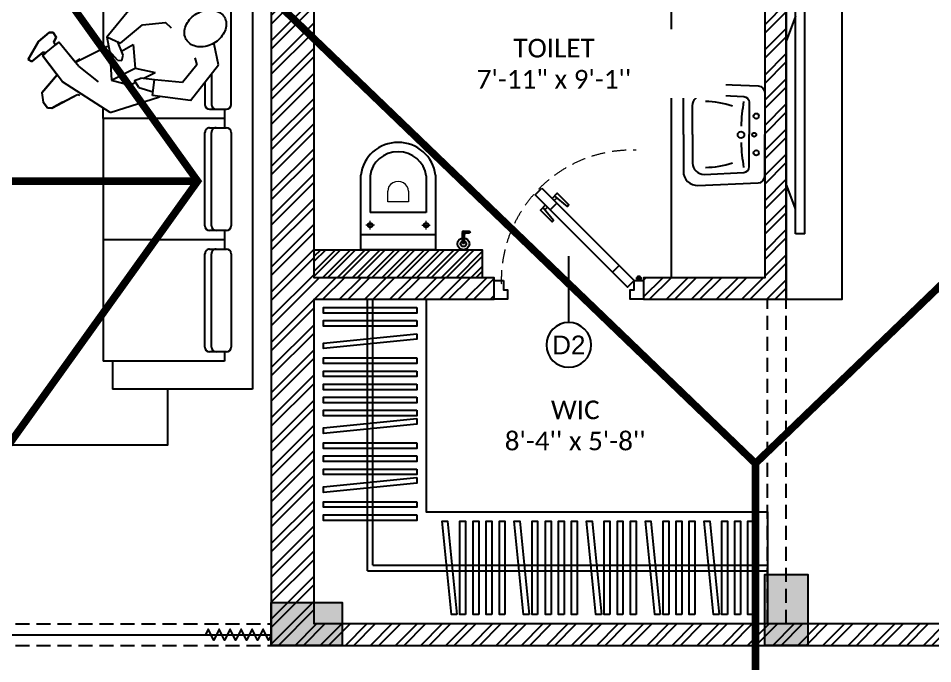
# Model space of a CAD drawing. Header units: millimetres. Extents: x -2842 to 18480, y -2414 to 14540.
# Drawn here: x 3524 to 8425, y 8547 to 12005 of the extents above; entities that cross this region are included whole.
import ezdxf
from ezdxf.enums import TextEntityAlignment as Align

# ---------------------------------------------------------------- set-up
doc = ezdxf.new("R2010")
doc.units = ezdxf.units.MM
doc.header["$LTSCALE"] = 150
doc.linetypes.add('DASHED', pattern=[0.75, 0.5, -0.25])
for name, color, linetype in [('ad-Column', 3, 'Continuous'), ('ad-Column Hatch', 125, 'Continuous'), ('ad-Door', 11, 'Continuous'), ('ad-Furniture', 8, 'Continuous'), ('ad-Ledge wall', 6, 'Continuous'), ('ad-Text main', 7, 'Continuous'), ('ad-Text Main_Door&window Label', 7, 'Continuous'), ('ad-Toilet fixtures', 8, 'Continuous'), ('ad-Wall', 240, 'Continuous'), ('ad-Wall hatch', 8, 'Continuous')]:
    doc.layers.add(name, color=color, linetype=linetype)
doc.layers.add('ad-Primary Roof', color=5, linetype='Continuous', true_color=0x0000ff)
doc.layers.add('ad-Secondary Roof', color=6, linetype='Continuous', true_color=0xff00ff)
doc.styles.add('New Text Style', font='arial.ttf', dxfattribs={"height": 100})
doc.styles.get("Standard").update_dxf_attribs({"font": 'calibril.ttf'})

# ---------------------------------------------------------------- blocks, each defined once
blk = doc.blocks.new('zw$85AA')
at = {"layer": 'ad-Furniture', "linetype": 'DASHED'}
for points in [[(-1820, 115), (0, 115)], [(-1820, 0), (0, 0)]]:
    blk.add_lwpolyline(points, dxfattribs=at)
at = {"layer": 'ad-Furniture', "transparency": 33554687}
for points in [[(-1820, 57.5), (-1805.3, 28.1), (-1775.9, 86.9), (-1746.6, 28.1), (-1731.9, 57.5), (-1717.2, 86.9), (-1687.8, 28.1), (-1658.4, 86.9), (-1643.7, 57.5), (-1629, 28.1), (-1599.7, 86.9), (-1570.3, 28.1), (-1555.6, 57.5), (-1540.9, 86.9), (-1511.5, 28.1), (-1482.2, 86.9), (-1467.5, 57.5)], [(0, 57.5), (-14.7, 28.1), (-44.1, 86.9), (-73.4, 28.1), (-88.1, 57.5), (-102.8, 86.9), (-132.2, 28.1), (-161.6, 86.9), (-176.3, 57.5), (-191, 28.1), (-220.3, 86.9), (-249.7, 28.1), (-264.4, 57.5), (-279.1, 86.9), (-308.5, 28.1), (-337.8, 86.9), (-352.5, 57.5)]]:
    blk.add_lwpolyline(points, dxfattribs=at)
at = {"layer": 'ad-Furniture'}
blk.add_lwpolyline([(-1820, 57.5), (0, 57.5)], dxfattribs=at)
blk = doc.blocks.new('zw$A974')
at = {"linetype": 'Continuous'}
for points in [[(210.7, -300), (300, -210.7), (300, 210.7), (210.7, 300), (-210.7, 300), (-300, 210.7), (-300, -210.7), (-210.7, -300)], [(190, -250), (250, -190), (250, 190), (190, 250), (-190, 250), (-250, 190), (-250, -190), (-190, -250)]]:
    blk.add_lwpolyline(points, close=True, dxfattribs=at)
blk = doc.blocks.new('4BHK_A1$0$$0$3Chair')
for p, q in [((0, 1125), (-750, 1125)), ((-750, 1125), (-750, 975)), ((0, 1125), (0, -1125)), ((-150, 975), (-800, 975)), ((-800, 975), (-800, 700.3)), ((-780.5, 761.7), (-640.1, 932.9)), ((-640.1, 932.9), (-366.7, 973.8)), ((-366.7, 973.8), (-282.9, 896.6)), ((-150, 975), (-150, 925)), ((-307.5, 881.4), (-298.8, 886.9)), ((-298.8, 886.9), (-289.7, 891.7)), ((-289.7, 891.7), (-280.3, 896)), ((-280.3, 896), (-270.7, 899.5)), ((-270.7, 899.5), (-261, 902.4)), ((-261, 902.4), (-251.2, 904.5)), ((-251.2, 904.5), (-241.4, 905.9)), ((-241.4, 905.9), (-231.7, 906.6)), ((-231.7, 906.6), (-222.2, 906.5)), ((-140, 925), (-230, 925)), ((-222.2, 906.5), (-212.9, 905.6)), ((-212.9, 905.6), (-203.9, 904)), ((-203.9, 904), (-195.3, 901.7)), ((-195.3, 901.7), (-187.1, 898.7)), ((-187.1, 898.7), (-179.4, 894.9)), ((-179.4, 894.9), (-172.3, 890.5)), ((-172.3, 890.5), (-165.8, 885.5)), ((-165.8, 885.5), (-159.9, 879.8)), ((-115, 400), (-115, 900)), ((-589.7, 825.7), (-466.7, 839.6)), ((-433.3, 809.5), (-466.7, 839.6)), ((-353.9, 830.1), (-349.2, 838.5)), ((-349.2, 838.5), (-343.8, 846.5)), ((-343.8, 846.5), (-337.8, 854.3)), ((-337.8, 854.3), (-331, 861.8)), ((-331, 861.8), (-323.7, 868.8)), ((-323.7, 868.8), (-315.9, 875.4)), ((-315.9, 875.4), (-307.5, 881.4)), ((-159.9, 879.8), (-154.8, 873.7)), ((-154.8, 873.7), (-150.4, 867)), ((-150.4, 867), (-146.8, 859.8)), ((-146.8, 859.8), (-144, 852.3)), ((-144, 852.3), (-142, 844.4)), ((-142, 844.4), (-140.8, 836.3)), ((-140.8, 836.3), (-140.5, 827.9)), ((-1089.2, 784.6), (-1146.1, 737.7)), ((-1146.1, 737.7), (-1089.2, 784.6)), ((-1069.1, 784.7), (-1089.2, 784.6)), ((-1089.2, 784.6), (-1069.1, 784.7)), ((-1052.2, 761.1), (-1069.1, 784.7)), ((-1069.1, 784.7), (-1052.2, 761.1)), ((-706.6, 728.4), (-589.7, 825.7)), ((-365.1, 787.3), (-364.5, 795.8)), ((-364.8, 778.9), (-365.1, 787.3)), ((-364.5, 795.8), (-363.1, 804.4)), ((-363.1, 804.4), (-360.8, 813)), ((-360.8, 813), (-357.7, 821.6)), ((-357.7, 821.6), (-353.9, 830.1)), ((-151.7, 785), (-156.4, 776.7)), ((-147.9, 793.5), (-151.7, 785)), ((-144.8, 802.1), (-147.9, 793.5)), ((-142.5, 810.8), (-144.8, 802.1)), ((-141.1, 819.4), (-142.5, 810.8)), ((-140.5, 827.9), (-141.1, 819.4)), ((-1146.1, 737.7), (-1202.5, 640.5)), ((-1202.5, 640.5), (-1146.1, 737.7)), ((-1065.5, 734.4), (-1052.2, 761.1)), ((-1052.2, 761.1), (-1065.5, 734.4)), ((-780.5, 761.7), (-706.6, 728.4)), ((-780.5, 761.7), (-767, 684.7)), ((-693.1, 664.8), (-723.5, 738.5)), ((-363.6, 770.7), (-364.8, 778.9)), ((-361.6, 762.9), (-363.6, 770.7)), ((-358.8, 755.3), (-361.6, 762.9)), ((-355.2, 748.2), (-358.8, 755.3)), ((-350.8, 741.5), (-355.2, 748.2)), ((-345.7, 735.3), (-350.8, 741.5)), ((-339.8, 729.7), (-345.7, 735.3)), ((-189.7, 739.8), (-198.1, 733.8)), ((-181.9, 746.4), (-189.7, 739.8)), ((-174.6, 753.4), (-181.9, 746.4)), ((-167.8, 760.8), (-174.6, 753.4)), ((-161.8, 768.6), (-167.8, 760.8)), ((-156.4, 776.7), (-161.8, 768.6)), ((-1124.7, 663), (-1038, 733)), ((-1055.7, 718.7), (-1065.5, 734.4)), ((-1065.5, 734.4), (-1055.7, 721)), ((-1038, 733), (-1055.7, 718.7)), ((-950.5, 627.3), (-1038, 733)), ((-931.3, 604.2), (-1038, 733)), ((-948.2, 627.4), (-776.9, 711.7)), ((-701.4, 685), (-639.7, 721.8)), ((-639.7, 721.8), (-629.3, 594.6)), ((-333.3, 724.6), (-339.8, 729.7)), ((-326.2, 720.2), (-333.3, 724.6)), ((-318.5, 716.5), (-326.2, 720.2)), ((-310.3, 713.4), (-318.5, 716.5)), ((-301.7, 711.1), (-310.3, 713.4)), ((-292.7, 709.5), (-301.7, 711.1)), ((-283.4, 708.7), (-292.7, 709.5)), ((-273.9, 708.6), (-283.4, 708.7)), ((-264.2, 709.2), (-273.9, 708.6)), ((-254.4, 710.6), (-264.2, 709.2)), ((-244.6, 712.8), (-254.4, 710.6)), ((-234.9, 715.6), (-244.6, 712.8)), ((-225.3, 719.2), (-234.9, 715.6)), ((-215.9, 723.4), (-225.3, 719.2)), ((-206.8, 728.3), (-215.9, 723.4)), ((-198.1, 733.8), (-206.8, 728.3)), ((-181.8, 612.3), (-205.5, 722.7)), ((-1202.5, 640.5), (-1182.5, 630.4)), ((-1182.5, 630.4), (-1202.5, 640.5)), ((-1182.5, 630.4), (-1122.4, 680.8)), ((-1142.4, 663.9), (-1182.5, 630.4)), ((-1122.4, 680.8), (-1142.4, 663.9)), ((-1109.1, 675.6), (-1124.7, 663)), ((-1124.7, 663), (-1046.8, 558.4)), ((-1018.3, 520.3), (-1124.7, 663)), ((-1122.4, 680.8), (-1109.1, 675.6)), ((-1105.5, 674.1), (-1122.4, 680.8)), ((-925, 642), (-950.5, 627.3)), ((-723.3, 638), (-767, 684.7)), ((-763.4, 648.1), (-743.7, 659.8)), ((-763.4, 648.1), (-756.5, 530.7)), ((-723.3, 638), (-699.7, 634.8)), ((-699.7, 634.8), (-693.1, 664.8)), ((-309.1, 649), (-298.9, 612.1)), ((-931.3, 604.2), (-827.4, 520.7)), ((-756.5, 530.7), (-629.3, 594.6)), ((-629.3, 594.6), (-522.3, 571.5)), ((-298.9, 612.1), (-375.7, 518)), ((-331.9, 421.1), (-181.8, 612.3)), ((-1129.9, 461.5), (-1045.2, 560.3)), ((-1046.8, 558.4), (-1129.9, 461.5)), ((-632.7, 527.7), (-599.3, 541.2)), ((-525.4, 531.1), (-599.3, 541.2)), ((-586.2, 539.4), (-522.3, 571.5)), ((-220, 563.6), (-220, 400)), ((-762.8, 356.6), (-1018.3, 520.3)), ((-756.5, 530.7), (-656.2, 504.1)), ((-656.2, 504.1), (-627, 518.8)), ((-609, 490.8), (-632.7, 527.7)), ((-609, 490.8), (-532, 467.4)), ((-535.4, 447.4), (-525.4, 531.1)), ((-375.7, 518), (-525.4, 531.1)), ((-255, 519), (-255, 400)), ((-1129.9, 461.5), (-1121.9, 412.8)), ((-1129.9, 461.5), (-1121.9, 412.8)), ((-1075, 379.5), (-937.7, 453.3)), ((-1018.8, 411.4), (-937.7, 453.3)), ((-937.7, 453.3), (-924.6, 449.9)), ((-331.9, 421.1), (-535.4, 447.4)), ((-1121.9, 412.8), (-1098.3, 382.6)), ((-1098.3, 382.6), (-1121.9, 412.8)), ((-1018.8, 411.4), (-1075, 379.5)), ((-762.8, 356.6), (-498.5, 440.8)), ((-1098.3, 382.6), (-1075, 379.5)), ((-1075, 379.5), (-1098.3, 382.6)), ((-230, 375), (-140, 375)), ((-150, 375), (-150, 275)), ((-150, 325), (-800, 325)), ((-800, 325), (-800, -325)), ((-255, -250), (-255, 250)), ((-230, 275), (-140, 275)), ((-220, -250), (-220, 250)), ((-115, 250), (-115, -250)), ((-140, -275), (-230, -275)), ((-150, -275), (-150, -375)), ((-150, -325), (-800, -325)), ((-230, -375), (-140, -375)), ((-255, -900), (-255, -400)), ((-220, -900), (-220, -400)), ((-115, -400), (-115, -900)), ((-140, -925), (-230, -925)), ((-150, -925), (-150, -975)), ((-150, -975), (-800, -975)), ((-750, -975), (-750, -1125)), ((0, -1125), (-750, -1125))]:
    blk.add_line(p, q)
for points in [[(-800, 325), (-800, 380.4)], [(-800, -325), (-800, -975)]]:
    blk.add_lwpolyline(points)
for centre, start, end in [((-230, 900), 90, 171.3158), ((-195, 900), 90, 165.5805), ((-140, 900), 0, 90), ((-230, 400), 180, 270), ((-195, 400), 180, 270), ((-140, 400), 270, 0), ((-230, 250), 90, 180), ((-195, 250), 90, 180), ((-140, 250), 0, 90), ((-230, -250), 180, 270), ((-195, -250), 180, 270), ((-140, -250), 270, 0), ((-230, -400), 90, 180), ((-195, -400), 90, 180), ((-140, -400), 0, 90), ((-230, -900), 180, 270), ((-195, -900), 180, 270), ((-140, -900), 270, 0)]:
    blk.add_arc(centre, 25, start, end)
blk = doc.blocks.new('ad_Sofa 2 seaters')
for p, q in [((0, 800), (750, 800)), ((0, 800), (0, -800)), ((750, 800), (750, 650)), ((150, 650), (800, 650)), ((150, 650), (150, 600)), ((800, 650), (800, -650)), ((230, 600), (140, 600)), ((150, 50), (150, 600)), ((115, 575), (115, 75)), ((220, 75), (220, 575)), ((255, 75), (255, 575)), ((140, 50), (230, 50)), ((150, 50), (150, -50)), ((150, 0), (800, 0)), ((150, 0), (800, 0)), ((115, -75), (115, -575)), ((230, -50), (140, -50)), ((220, -575), (220, -75)), ((255, -575), (255, -75)), ((140, -600), (230, -600)), ((150, -600), (150, -650)), ((150, -650), (800, -650)), ((750, -650), (750, -800)), ((0, -800), (750, -800))]:
    blk.add_line(p, q)
for centre, start, end in [((140, 575), 90, 180), ((195, 575), 0, 90), ((230, 575), 0, 90), ((140, 75), 180, 270), ((195, 75), 270, 0), ((230, 75), 270, 0), ((140, -75), 90, 180), ((195, -75), 0, 90), ((230, -75), 0, 90), ((140, -575), 180, 270), ((195, -575), 270, 0), ((230, -575), 270, 0)]:
    blk.add_arc(centre, 25, start, end)
blk = doc.blocks.new('zw$BD1E')
at = {"layer": 'ad-Furniture'}
for points in [[(555.4, -3372.6), (555.4, -3672.6), (3094.6, -3672.6), (3094.6, -555.4), (2794.6, -556)], [(855.4, -555.4), (1194.6, -555.4)], [(555.4, -855.4), (555.4, -1121.6)]]:
    blk.add_lwpolyline(points, dxfattribs=at)
blk.add_lwpolyline([(2344.6, -1646.6), (2344.6, -2846.6), (1644.6, -2846.6), (1644.6, -1646.6)], close=True, dxfattribs=at)
for name, p, rotation in [('ad_Sofa 2 seaters', (1994.6, -100.4), 270.0000000000001), ('zw$A974', (555.4, -555.4), 180)]:
    blk.add_blockref(name, p, dxfattribs=dict(at, rotation=rotation))
at = {"layer": 'ad-Furniture', "xscale": -1}
blk.add_blockref('4BHK_A1$0$$0$3Chair', (100.4, -2246.6), dxfattribs=at)
blk = doc.blocks.new('zw$AA46')
at = {"layer": 'ad-Furniture'}
for p, q in [((285, 285), (285, 1740)), ((315, 315), (315, 1740)), ((315, 315), (2430, 315)), ((285, 285), (2430, 285))]:
    blk.add_line(p, q, dxfattribs=at)
for points in [[(0, 1740), (600, 1740), (600, 600), (2430, 600), (2430, 0), (0, 0)], [(550, 1695), (550, 1665), (50, 1665), (50, 1695)], [(550, 1625), (550, 1595), (50, 1595), (50, 1625)], [(550, 1555), (550, 1525), (50, 1475), (50, 1505)], [(550, 1425), (550, 1395), (50, 1395), (50, 1425)], [(550, 1355), (550, 1325), (50, 1325), (50, 1355)], [(550, 1285), (550, 1255), (50, 1255), (50, 1285)], [(550, 1215), (550, 1185), (50, 1185), (50, 1215)], [(550, 1145), (550, 1115), (50, 1115), (50, 1145)], [(550, 1100), (550, 1070), (50, 1020), (50, 1050)], [(550, 970), (550, 940), (50, 940), (50, 970)], [(550, 900), (550, 870), (50, 870), (50, 900)], [(550, 830), (550, 800), (50, 800), (50, 830)], [(550, 785), (550, 755), (50, 705), (50, 735)], [(550, 655), (550, 625), (50, 625), (50, 655)], [(550, 585), (550, 555), (50, 555), (50, 585)], [(765.5, 50), (735.5, 50), (685.5, 550), (715.5, 550)], [(810.5, 50), (780.5, 50), (780.5, 550), (810.5, 550)], [(882.7, 50), (852.7, 50), (852.7, 550), (882.7, 550)], [(952.7, 50), (922.7, 50), (922.7, 550), (952.7, 550)], [(1022.7, 50), (992.7, 50), (992.7, 550), (1022.7, 550)], [(1152.7, 50), (1122.7, 50), (1072.7, 550), (1102.7, 550)], [(1197.7, 50), (1167.7, 50), (1167.7, 550), (1197.7, 550)], [(1270, 50), (1240, 50), (1240, 550), (1270, 550)], [(1340, 50), (1310, 50), (1310, 550), (1340, 550)], [(1410, 50), (1380, 50), (1380, 550), (1410, 550)], [(1540, 50), (1510, 50), (1460, 550), (1490, 550)], [(1585, 50), (1555, 50), (1555, 550), (1585, 550)], [(1655, 50), (1625, 50), (1625, 550), (1655, 550)], [(1725, 50), (1695, 50), (1695, 550), (1725, 550)], [(1855, 50), (1825, 50), (1775, 550), (1805, 550)], [(1900, 50), (1870, 50), (1870, 550), (1900, 550)], [(1970, 50), (1940, 50), (1940, 550), (1970, 550)], [(2040, 50), (2010, 50), (2010, 550), (2040, 550)], [(2170, 50), (2140, 50), (2090, 550), (2120, 550)], [(2215, 50), (2185, 50), (2185, 550), (2215, 550)], [(2285, 50), (2255, 50), (2255, 550), (2285, 550)], [(2355, 50), (2325, 50), (2325, 550), (2355, 550)]]:
    blk.add_lwpolyline(points, close=True, dxfattribs=at)
blk = doc.blocks.new('6 U T S R N_Typical Floor Plan$0$3BHK+_A$0$ad_Commode')
for p, q in [((399.7, 200), (0, 200)), ((0, 200), (0, -200)), ((81.7, -200), (81.7, 200)), ((396.5, 150), (199.8, 150)), ((199.8, 150), (199.8, -150)), ((396.5, -150), (199.8, -150)), ((0, -200), (399.7, -200))]:
    blk.add_line(p, q)
at = {"lineweight": 9}
for p, q in [((109.1, 150), (154.3, 150)), ((131.7, 127.4), (131.7, 172.6)), ((313.4, 55.1), (256.4, 55.1)), ((256.4, 55.1), (256.4, -55.1)), ((256.4, -55.1), (313.4, -55.1)), ((131.7, -127.4), (131.7, -172.6)), ((109.1, -150), (154.3, -150))]:
    blk.add_line(p, q, dxfattribs=at)
at = {"extrusion": (0, 0, -1)}
for centre, major_axis, ratio, start_param, end_param in [((379.8, 0), (0, 201), 0.969555, 0.102023, 3.039569), ((131.7, 150), (-8.69, 8.69), 1, 0.785398, 7.068583), ((379.9, 0), (0, 151), 0.959538, 0.1147, 3.026893), ((131.7, -150), (-8.69, -8.69), 1, 2.356194490171165, 8.639379797350752)]:
    blk.add_ellipse(centre, major_axis=major_axis, ratio=ratio, start_param=start_param, end_param=end_param, dxfattribs=at)
at = {"lineweight": 9, "extrusion": (0, 0, -1)}
blk.add_ellipse((316.7, 0), major_axis=(0, 55.2), ratio=0.889512, start_param=-0.06636, end_param=3.207953, dxfattribs=at)
blk = doc.blocks.new('Typical floor plan$0$239E All Floor Plans$0$ad_Faucet')
at = {"ltscale": 25}
h = blk.add_hatch(dxfattribs=at)
h.set_pattern_fill('ANSI31', color=256, style=0)
h.set_pattern_definition([(45, (608.51888, -980.84871), (-0.088388348, 0.088388348), [])])
h.paths.add_polyline_path([(1.79, 0.23, -0.101839), (1.84, 0, -0.082633), (1.8, -0.19), (2.48, -0.19, 0.038606), (2.49, 0, 0.047181), (2.47, 0.23)])
h.paths.add_polyline_path([(1.31, -0.19), (1.8, -0.19, 0.082633), (1.84, 0, 0.101839), (1.79, 0.23), (1.31, 0.23)])
h.paths.add_polyline_path([(2.47, 0.23, -0.047181), (2.49, 0, -0.038606), (2.48, -0.19), (3.3, -0.19, -0.414214), (3.59, -0.48), (3.59, -0.64), (3.59, -1.18, -0.836396), (3.92, -1.24), (3.92, -0.64), (3.92, -0.05, 0.414214), (3.63, 0.23)])
for p, q in [((1.31, -0.19), (1.31, 0.23)), ((1.31, 0.23), (3.63, 0.23)), ((1.31, -0.19), (3.3, -0.19)), ((3.59, -0.48), (3.59, -0.64)), ((3.59, -0.64), (3.59, -1.27)), ((3.92, -0.05), (3.92, -0.64)), ((3.92, -0.64), (3.92, -1.27))]:
    blk.add_line(p, q)
for centre, radius in [((1.25, 0), 1.25), ((1.25, 0), 0.591), ((3.75, -1.24), 0.173)]:
    blk.add_circle(centre, radius)
for centre in [(3.63, -0.05), (3.3, -0.48)]:
    blk.add_arc(centre, 0.288, 0, 90)
blk = doc.blocks.new('zw$F302')
at = {"layer": 'ad-Furniture'}
for points in [[(436.4, 0), (436.4, 198, 0.426121), (358.4, 272.8), (35.9, 259.8, 0.402405), (0, 222.4), (0, 0)], [(386.8, 0), (386.8, 153.8, 0.426121), (324.5, 213.7), (112.5, 203.2, 0.402405), (83.7, 173.3), (83.7, 0)], [(436.4, 0), (436.4, -198, -0.426121), (358.4, -272.8), (35.9, -259.8, -0.402405), (0, -222.4), (0, 0)], [(386.8, 0), (386.8, -153.8, -0.426121), (324.5, -213.7), (112.5, -203.2, -0.402405), (83.7, -173.3), (83.7, 0)]]:
    blk.add_lwpolyline(points, format="xyb", dxfattribs=at)
for centre, radius in [((46, 98.6), 14.1), ((56.6, 1.3), 10.6), ((127.4, 1.3), 17.7), ((46, -98.6), 14.1)]:
    blk.add_circle(centre, radius, dxfattribs=at)
for centre, radius, start, end in [((-831.2, 8.5), 959.2, 2.1045, 10.0784), ((322.6, -285.2), 461.6, 90.5074, 108.8514), ((-831.2, -8.5), 959.2, 349.9216, 357.8955), ((322.6, 285.2), 461.6, 251.1486, 269.4926)]:
    blk.add_arc(centre, radius, start, end, dxfattribs=at)
blk = doc.blocks.new('A$Cc8134665')
at = {"layer": 'ad-Furniture', "ltscale": 0.125}
for p, q in [((0, -999.5), (0, 1000.5)), ((50, 650.5), (50, -649.5)), ((100, 650.5), (50, 650.5)), ((100, 650.5), (100, -649.5)), ((50, 515.6), (0, 382)), ((0, 382), (0, -382)), ((50, -515.6), (0, -382)), ((100, -649.5), (50, -649.5))]:
    blk.add_line(p, q, dxfattribs=at)
blk.add_lwpolyline([(0, 1000.5), (300, 1000.5), (300, -999.5), (0, -999.5)], dxfattribs=at)
blk = doc.blocks.new('zw$66EE')
at = {"layer": 'ad-Furniture', "linetype": 'DASHED'}
for points in [[(7540, 8760), (7540, 10500)], [(7640, 8760), (7640, 10500)]]:
    blk.add_lwpolyline(points, dxfattribs=at)
at = {"layer": 'ad-Toilet fixtures'}
blk.add_lwpolyline([(7025, 10615), (7025, 12150)], dxfattribs=at)
at = {"layer": 'ad-Furniture', "xscale": -1}
blk.add_blockref('zw$BD1E', (4880, 13390), dxfattribs=at)
at = {"layer": 'ad-Furniture', "xscale": -1, "rotation": 180}
blk.add_blockref('A$Cc8134665', (7640, 11500.5), dxfattribs=at)
at = {"layer": 'ad-Furniture'}
for name, p in [('zw$AA46', (5110, 8760)), ('zw$85AA', (4880, 8645))]:
    blk.add_blockref(name, p, dxfattribs=at)
at = {"layer": 'ad-Toilet fixtures', "rotation": 180}
blk.add_blockref('zw$F302', (7525, 11382.5), dxfattribs=at)
at = {"layer": 'ad-Toilet fixtures', "xscale": -1, "rotation": 270}
blk.add_blockref('6 U T S R N_Typical Floor Plan$0$3BHK+_A$0$ad_Commode', (5560, 10765), dxfattribs=at)
at = {"layer": 'ad-Toilet fixtures', "xscale": 25.39999999990698, "yscale": 25.39999999990698, "zscale": 25.39999999990698, "rotation": 90.00000000000001}
blk.add_blockref('Typical floor plan$0$239E All Floor Plans$0$ad_Faucet', (5910, 10765), dxfattribs=at)
blk = doc.blocks.new('zw$6540')
at = {"layer": 'ad-Text main', "char_height": 100, "attachment_point": 5, "bg_fill": 2}
for s, insert, width in [('TOILET\\P7\'-11" x 9\'-1\'\'', (6395.6, 11761.7), 1741.287), ("WIC\\P8'-4'' x 5'-8''", (6509.3, 9823.1), 882.002)]:
    blk.add_mtext(s, dxfattribs=dict(at, insert=insert, width=width))
blk = doc.blocks.new('*U176')
for p, q in [((-25, -127.8), (-25, -94.4)), ((-8.3, -111.1), (-41.7, -111.1)), ((-528.5, -478), (-513.6, -492.9)), ((-463.3, -543.1), (-478.2, -528.2))]:
    blk.add_line(p, q)
for points in [[(-750, -100), (-750, -50), (-728.6, -50), (-728.6, -35.7), (-728.6, 0), (-800, 0), (-800, -100)], [(-50, -100), (0, -100), (0, 0), (-71.4, 0), (-71.4, -35.7), (-71.4, -50), (-50, -50)], [(-50, -100), (-130.8, -180.8), (-166.2, -145.5), (-85.4, -64.6)], [(-130.8, -180.8), (-464.2, -514.2), (-499.5, -478.8), (-166.2, -145.5)], [(-545, -595), (-464.2, -514.2), (-499.5, -478.8), (-580.3, -559.6)]]:
    blk.add_lwpolyline(points, close=True)
for points in [[(-525.4, -504.7), (-552.8, -477.2), (-490, -414.3), (-482.2, -422.2), (-539.2, -490.8)], [(-490, -540), (-462.5, -567.5), (-399.7, -504.7), (-407.6, -496.8), (-476.2, -553.8)]]:
    blk.add_lwpolyline(points)
blk.add_circle((-25, -111.1), 11.1)
at = {"color": 8, "linetype": 'DASHED', "lineweight": 0}
blk.add_arc((-62.1, -102.1), 698.3, 178.1881, 271.8119, dxfattribs=at)
at = {"layer": 'ad-Text Main_Door&window Label'}
blk.add_line((-400, 125), (-400, -230), dxfattribs=at)
blk.add_circle((-400.3, 245), 120, dxfattribs=at)
at = {"layer": 'ad-Text Main_Door&window Label', "style": 'New Text Style'}
blk.add_attdef('D1', text='', height=100, dxfattribs=at).set_placement((-400.3, 245), align=Align.MIDDLE_CENTER)
blk = doc.blocks.new('zw$6266')
at = {"layer": 'ad-Wall hatch', "transparency": 33554610}
h = blk.add_hatch(dxfattribs=at)
h.set_pattern_fill('ANSI32', color=256, scale=10)
h.paths.add_polyline_path([(0, 13620), (0, 10305), (230, 10305), (230, 13390), (4880, 13390), (4880, 8645), (8540, 8645), (8540, 8760), (5110, 8760), (5110, 10500), (6075, 10500), (6075, 10615), (5110, 10615), (5110, 13390), (7525, 13390), (7525, 10615), (6875, 10615), (6875, 10500), (7640, 10500), (7640, 13390), (11890, 13390), (11890, 8760), (9440, 8760), (9440, 8645), (11890, 8645), (11890, 230), (10090, 230), (10090, 0), (12120, 0), (12120, 13620)])
at = {"layer": 'ad-Wall hatch'}
h = blk.add_hatch(dxfattribs=at)
h.set_pattern_fill('ANSI32', color=256, scale=150, angle=360)
h.set_pattern_definition([(225, (-39743.004, 20341.724), (39.774756, -39.774756), []), (225, (-39769.52, 20341.724), (39.774756, -39.774756), [])])
h.paths.add_polyline_path([(5110, 10765), (6010, 10765), (6010, 10615), (5110, 10615)])
at = {"layer": 'ad-Ledge wall'}
blk.add_lwpolyline([(5110, 10765), (6010, 10765), (6010, 10615), (5110, 10615)], close=True, dxfattribs=at)
at = {"layer": 'ad-Wall'}
for points in [[(8540, 8760), (5110, 8760), (5110, 10500), (6075, 10500), (6075, 10615), (5110, 10615), (5110, 13390), (7525, 13390), (7525, 10615), (6875, 10615), (6875, 10500), (7640, 10500), (7640, 13390), (11890, 13390)], [(12120, 13620), (0, 13620), (0, 10305), (230, 10305), (230, 13390), (4880, 13390), (4880, 8645), (8540, 8645)]]:
    blk.add_lwpolyline(points, dxfattribs=at)
at = {"layer": 'ad-Door', "ltscale": 5}
ref = blk.add_blockref('*U176', (6875, 10500), dxfattribs=dict(at, xscale=-1, rotation=180))
ref.add_attrib('D1', 'D2', dxfattribs={"layer": 'ad-Text Main_Door&window Label', "height": 100, "style": 'New Text Style'}).set_placement((6474.7, 10255), align=Align.MIDDLE_CENTER)
blk = doc.blocks.new('A$Ca594aa6c')
at = {"layer": 'ad-Primary Roof', "linetype": 'DASHED', "ltscale": 2, "const_width": 40}
blk.add_lwpolyline([(12570, 900), (2380, 900), (7475, -4000)], close=True, dxfattribs=at)
blk.add_lwpolyline([(7475, -4000), (7475, -10550)], dxfattribs=at)
at = {"layer": 'ad-Secondary Roof', "linetype": 'DASHED', "ltscale": 2, "const_width": 40}
blk.add_lwpolyline([(-1820, 450), (2380, 450), (4485.4, -2487.5), (2380, -5425), (-1820, -5425)], close=True, dxfattribs=at)
blk.add_lwpolyline([(4485.4, -2487.5), (-1031.4, -2487.5)], dxfattribs=at)
blk = doc.blocks.new('1625W-Roof Plan')
at = {"rotation": 360}
blk.add_blockref('A$Ca594aa6c', (0, 13620), dxfattribs=at)
blk = doc.blocks.new('zw$6AA0')
at = {"layer": 'ad-Column Hatch', "transparency": 33554687}
h = blk.add_hatch(color=256, dxfattribs=at)
h.dxf.hatch_style = 1
h.paths.add_polyline_path([(0, -230), (380, -230), (380, 0), (0, 0)])
at = {"layer": 'ad-Column'}
blk.add_lwpolyline([(0, -230), (380, -230), (380, 0), (0, 0)], close=True, dxfattribs=at)
blk = doc.blocks.new('1625W_Columns')
at = {"layer": 'ad-Column', "xscale": -1}
for p, rotation in [((7755, 8645), 270), ((5260, 8875), 359.9999999999999)]:
    blk.add_blockref('zw$6AA0', p, dxfattribs=dict(at, rotation=rotation))

msp = doc.modelspace()

# ---------------------------------------------------------------- block references
at = {"layer": 'ad-Furniture'}
msp.add_blockref('zw$66EE', (0, 0), dxfattribs=at)

# ---------------------------------------------------------------- next in the draw order: block references
msp.add_blockref('zw$6266', (0, 0))

# ---------------------------------------------------------------- next in the draw order: block references
msp.add_blockref('1625W-Roof Plan', (0, 0))

# ---------------------------------------------------------------- next in the draw order: block references
msp.add_blockref('1625W_Columns', (0, 0))

# ---------------------------------------------------------------- next in the draw order: block references
at = {"layer": 'ad-Text main'}
msp.add_blockref('zw$6540', (0, 0), dxfattribs=at)

doc.saveas('drawing.dxf')
